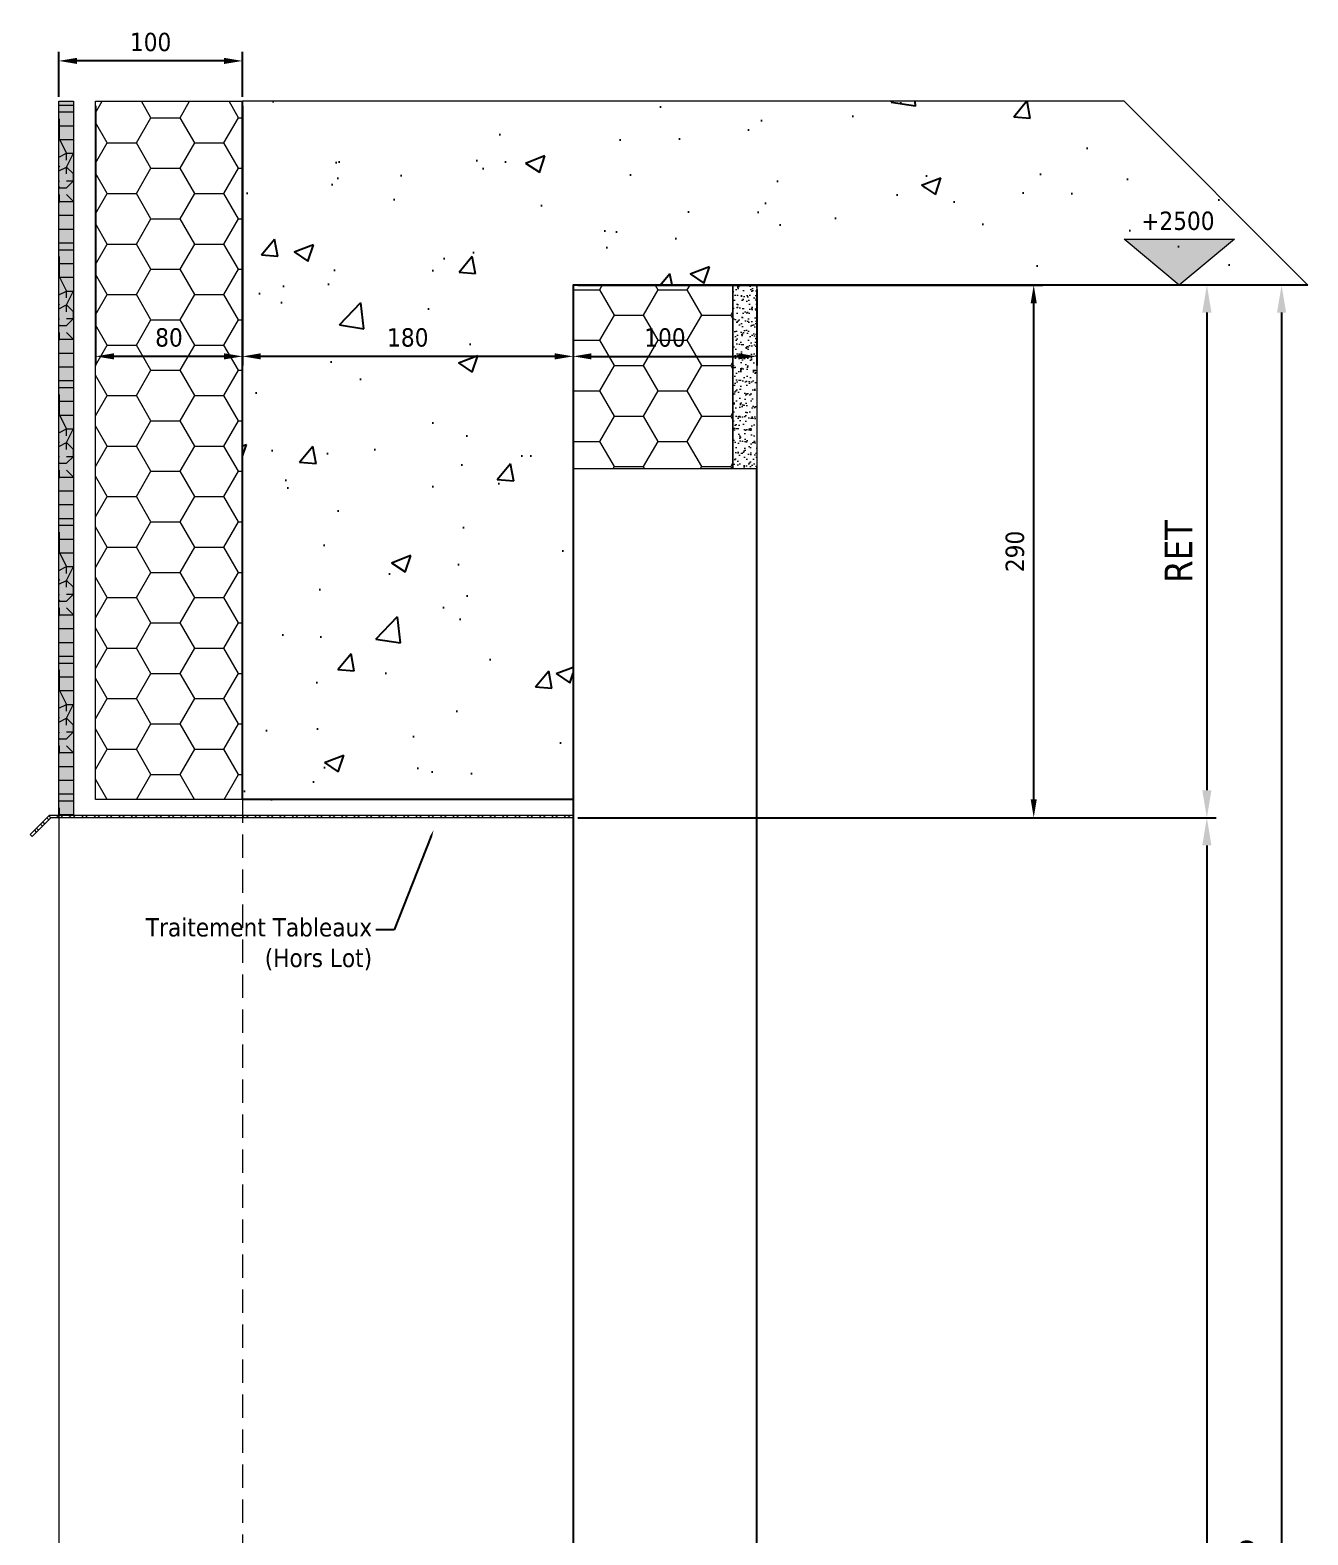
# Model space of a CAD drawing. Header units: millimetres. Extents: x -20000 to 230000, y -17405 to 24510.
# Drawn here: x 134704 to 135400, y 5814 to 6633 of the extents above; entities that cross this region are included whole.
import ezdxf
from ezdxf import colors
from ezdxf.entities.mleader import LeaderData, LeaderLine
from ezdxf.enums import TextEntityAlignment as Align
from ezdxf.math import Vec2, Vec3

# ---------------------------------------------------------------- set-up
doc = ezdxf.new("R2010")
doc.units = ezdxf.units.MM
doc.header["$PDMODE"] = 35
doc.header["$PDSIZE"] = 0.5
doc.linetypes.add('CACHE', pattern=[9.524999999999999, 6.35, -3.175])
doc.layers.get('0').update_dxf_attribs({"lineweight": 13})
doc.layers.get('Defpoints').update_dxf_attribs({"true_color": 0xc2a584})
doc.layers.add('0 - Invisible', color=43, linetype='Continuous', lineweight=0, plot=False)
for name, color, linetype, lineweight in [('1 - Aluminium', 150, 'Continuous', 13), ('1 - BETON', 251, 'Continuous', 25), ('1 - Bois', 44, 'Continuous', 13), ('1 - Cotation', 32, 'Continuous', 13), ('1 - INTERROMPU', 253, 'CACHE', 13), ('1 - Isolant', 132, 'Continuous', 13), ('1 - Platre', 252, 'Continuous', 13), ('1 - Texte', 7, 'Continuous', 13)]:
    doc.layers.add(name, color=color, linetype=linetype, lineweight=lineweight)
doc.layers.add('1 - Cache', color=7, linetype='Continuous', lineweight=0, true_color=0xffffff)
doc.styles.add('Texte Poralu', font='tahomabd.ttf')
doc.dimstyles.new('100 - 1000', dxfattribs={"dimtxt": 15, "dimasz": 15, "dimexe": 5, "dimexo": 2.5, "dimgap": 8, "dimtad": 1, "dimdec": 1, "dimtxsty": 'Texte Poralu', "dimcen": 10, "dimazin": 0, "dimtfac": 1, "dimtdec": 1, "dimtmove": 0, "dimatfit": 3, "dimfxl": 1, "dimarcsym": 0})
doc.dimstyles.new('30 - 1000', dxfattribs={"dimtxt": 10, "dimasz": 10, "dimexe": 5, "dimexo": 2.5, "dimgap": 5, "dimtad": 1, "dimdec": 1, "dimtxsty": 'Texte Poralu', "dimcen": 5, "dimazin": 0, "dimtfac": 1, "dimtdec": 1, "dimtmove": 0, "dimatfit": 3, "dimfxl": 1, "dimarcsym": 0})

# ---------------------------------------------------------------- blocks, each defined once
blk = doc.blocks.new('*U2020')
at = {"layer": '1 - Isolant'}
h = blk.add_hatch(dxfattribs=at)
h.set_pattern_fill('HONEY', color=256, scale=5)
h.set_pattern_definition([(0, (-58597.14088961186, -19387.49265059331), (23.8125, 13.748153225), [15.875, -31.75]), (120, (-58597.14088961186, -19387.49265059331), (-23.81249994797095, 13.74815331511695), [15.87499999999993, -31.74999999999986]), (59.99999999999999, (-58597.14088961186, -19387.49265059331), (5.202904551637744e-08, 27.49630654011694), [-31.75, 15.875])])
h.paths.add_polyline_path([(8.668011238488081e-11, -289.9999999999861), (87.00000000007212, -289.9999999999861), (86.99999999999818, -190), (-1.818989403545856e-12, -190)])
at = {"layer": '1 - Platre'}
h = blk.add_hatch(dxfattribs=at)
h.set_pattern_fill('AR-SAND', color=256, scale=0.1)
h.set_pattern_definition([(37.50000000000001, (-58597.14088961186, -19387.49265059331), (-0.1600031295984046, 4.894132373293424), [0, -3.860800000000001, 0, -4.318000000000001, 0, -4.1275]), (7.499999999999999, (-58597.14088961186, -19387.49265059331), (4.495232831380027, 7.168251005683543), [0, -2.0828, 0, -3.4798, 0, -1.3335]), (327.5, (-58600.26508961186, -19387.49265059331), (7.90992370241458, 0.01437184678545691), [0, -1.27, 0, -4.572, 0, -5.969]), (317.5, (-58600.26508961186, -19387.49265059331), (7.635564524722972, 2.229293232572162), [0, -0.635, 0, -2.9972, 0, -3.429])])
h.paths.add_polyline_path([(100.0000000000794, -289.9999999999861), (99.99999999999818, -190), (86.99999999999818, -190), (87.00000000007212, -289.9999999999861)])
at = {"layer": '0 - Invisible'}
for points in [[(8.668011238488081e-11, -289.9999999999861), (87.00000000007212, -289.9999999999861)], [(87.00000000007212, -289.9999999999861), (100.0000000000794, -289.9999999999861)]]:
    blk.add_lwpolyline(points, dxfattribs=at)
at = {"layer": '1 - Isolant'}
blk.add_lwpolyline([(87.00000000007212, -289.9999999999861), (86.99999999999818, -190), (-1.818989403545856e-12, -190), (8.668011238488081e-11, -289.9999999999861)], dxfattribs=at)
at = {"layer": '1 - Platre'}
blk.add_lwpolyline([(100.0000000000794, -289.9999999999861), (99.99999999999818, -190), (86.99999999999818, -190), (87.00000000007212, -289.9999999999861)], dxfattribs=at)
blk = doc.blocks.new('*U2021')
at = {"layer": '1 - Isolant'}
h = blk.add_hatch(dxfattribs=at)
h.set_pattern_fill('HONEY', color=256, scale=5, style=0)
h.set_pattern_definition([(0, (-80.00000000000003, 219.9999999999836), (23.8125, 13.748153225), [15.875, -31.75]), (120, (-80.00000000000003, 219.9999999999836), (-23.81249994797095, 13.74815331511695), [15.87499999999994, -31.74999999999989]), (59.99999999999999, (-80.00000000000003, 219.9999999999836), (5.202904551637744e-08, 27.49630654011694), [-31.75, 15.875])])
h.paths.add_polyline_path([(-80, 379.9999999999845), (2.326752072262422e-14, 379.9999999999845), (1.77635683940025e-15, -9.094947017729282e-13), (-80.00000000000003, -9.094947017729282e-13)])
at = {"layer": '0 - Invisible'}
blk.add_lwpolyline([(-80, 379.9999999999845), (2.326752072262422e-14, 379.9999999999845)], dxfattribs=at)
at = {"layer": '1 - Isolant'}
blk.add_lwpolyline([(2.326752072262422e-14, 379.9999999999845), (0, 0), (0, 0), (1.77635683940025e-15, -9.094947017729282e-13), (-80.00000000000003, -9.094947017729282e-13), (-80, 379.9999999999845)], dxfattribs=at)
blk = doc.blocks.new('*D2026')
at = {"layer": '1 - Cotation', "color": 0, "lineweight": -2, "transparency": 16777216}
for p, q in [((135002.5000245569, 6204.331641222816), (135350.0000245567, 6204.331641222816)), ((135345.0000245567, 6189.331641222816), (135345.0000245567, 5288.732209339331)), ((135102.6135438425, 5273.732209339331), (135350.0000245567, 5273.732209339331))]:
    blk.add_line(p, q, dxfattribs=at)
at = {"layer": '1 - Cotation', "color": 0, "transparency": 16777216}
for points in [[(135342.5000245567, 6189.331641222816), (135347.5000245567, 6189.331641222816), (135345.0000245567, 6204.331641222816)], [(135342.5000245567, 5288.732209339331), (135347.5000245567, 5288.732209339331), (135345.0000245567, 5273.732209339331)]]:
    blk.add_solid(points, dxfattribs=at)
at = {"layer": 'Defpoints', "color": 0, "transparency": 16777216}
for p in [(135000.0000245569, 6204.331641222816), (135100.1135438425, 5273.732209339331), (135345.0000245567, 5273.732209339331)]:
    blk.add_point(p, dxfattribs=at)
at = {"layer": '1 - Cotation', "color": 0, "transparency": 16777216, "insert": (135329.5000245567, 5739.031925281096), "char_height": 15, "attachment_point": 5, "rotation": 90, "style": 'Texte Poralu'}
blk.add_mtext('H', dxfattribs=at)
blk = doc.blocks.new('*D2027')
at = {"layer": '1 - Cotation', "color": 0, "lineweight": -2, "transparency": 16777216}
for p, q in [((135397.500024557, 6494.331641222816), (135380.667248154, 6494.331641222816)), ((135385.667248154, 6479.331641222816), (135385.667248154, 5108.73220933936)), ((135397.5000245568, 5093.73220933936), (135380.667248154, 5093.73220933936))]:
    blk.add_line(p, q, dxfattribs=at)
at = {"layer": '1 - Cotation', "color": 0, "transparency": 16777216}
for points in [[(135383.167248154, 6479.331641222816), (135388.167248154, 6479.331641222816), (135385.667248154, 6494.331641222816)], [(135383.167248154, 5108.73220933936), (135388.167248154, 5108.73220933936), (135385.667248154, 5093.73220933936)]]:
    blk.add_solid(points, dxfattribs=at)
at = {"layer": 'Defpoints', "color": 0, "transparency": 16777216}
for p in [(135400.000024557, 6494.331641222816), (135385.667248154, 5093.73220933936), (135400.0000245568, 5093.73220933936)]:
    blk.add_point(p, dxfattribs=at)
at = {"layer": '1 - Cotation', "color": 0, "transparency": 16777216, "insert": (135369.8952535267, 5794.03192528111), "char_height": 15, "attachment_point": 5, "rotation": 90, "style": 'Texte Poralu'}
blk.add_mtext('HSP', dxfattribs=at)
blk = doc.blocks.new('*U2019')
at = {"layer": '1 - BETON'}
h = blk.add_hatch(dxfattribs=at)
h.set_pattern_fill('CONCRETE', color=256, scale=15, style=0, pattern_type=2)
h.set_pattern_definition([(49.99999999999999, (119.9999999999999, -20.00000000001549), (107.589027390113, -9.412820247389266), [11.25, -123.75]), (355, (119.9999999999999, -20.00000000001549), (-20.81270004195, 112.8288200550018), [9, -99]), (100.4514, (128.965752, -20.78440100001549), (86.77640725710323, 103.415931309143), [9.5610285, -105.1713168]), (46.18420000000002, (119.9999999999999, 9.99999999998451), (160.0861572938467, -24.82785214935271), [16.87499999999985, -185.6249999999988]), (96.6356, (133.3405117499999, 7.9310039499845), (140.1994058323055, 146.1176806350663), [14.3415432, -157.75695]), (351.1842, (119.9999999999999, 9.99999999998451), (140.1992917700441, 146.1177901387987), [13.5, -148.5]), (21, (134.9999999999999, 2.49999999998451), (89.53605781776925, -60.39283359980082), [11.25, -123.75]), (326.0000000000001, (134.9999999999999, 2.49999999998451), (36.49729978823726, 108.772506757028), [9, -99]), (71.4514, (142.46133495, -2.532740900015483), (126.0333942872235, 48.37957450649286), [9.5610285, -105.1713168]), (37.50000000000001, (119.9999999999999, -20.00000000001549), (1.8239782975936, 49.93407807469672), [0, -97.8, 0, -100.5, 0, -99.375]), (7.499999999999999, (119.9999999999999, -20.00000000001549), (39.46043061632229, 59.16175678235403), [0, -57.3, 0, -95.55, 0, -37.875]), (327.5, (86.54999999999994, -20.00000000001549), (80.07336542586135, -3.383230760156963), [0, -37.5, 0, -117, 0, -155.25]), (317.5, (71.54999999999995, -20.00000000001549), (87.47792540135794, 15.01574734984766), [0, -48.75, 0, -77.69999999999999, 0, -110.25])])
h.paths.add_polyline_path([(400, 279.9999999999845), (300, 379.9999999999845), (-180, 379.9999999999845), (-180, 0), (0, 0), (0, 279.9999999999845)])
at = {"layer": '0 - Invisible'}
blk.add_lwpolyline([(400, 279.9999999999845), (300, 379.9999999999845), (-180, 379.9999999999845)], dxfattribs=at)
at = {"layer": '1 - BETON'}
blk.add_lwpolyline([(400, 279.9999999999845), (0, 279.9999999999845), (0, 0), (-180, 0), (-180, 379.9999999999845)], dxfattribs=at)
blk = doc.blocks.new('*D2028')
at = {"layer": '1 - Cotation', "color": 0, "lineweight": -2, "transparency": 16777216}
for p, q in [((135000.0000245568, 6491.831641222801), (135000.0000245568, 6450.505853438952)), ((135100.000024557, 6491.831641222801), (135100.000024557, 6450.505853438952)), ((135010.0000245568, 6455.505853438952), (135090.000024557, 6455.505853438952))]:
    blk.add_line(p, q, dxfattribs=at)
at = {"layer": '1 - Cotation', "color": 0, "transparency": 16777216}
for points in [[(135010.0000245568, 6457.172520105619), (135010.0000245568, 6453.839186772285), (135000.0000245568, 6455.505853438952)], [(135090.000024557, 6457.172520105619), (135090.000024557, 6453.839186772285), (135100.000024557, 6455.505853438952)]]:
    blk.add_solid(points, dxfattribs=at)
at = {"layer": 'Defpoints', "color": 0, "transparency": 16777216}
for p in [(135000.0000245568, 6494.331641222801), (135100.000024557, 6494.331641222801), (135100.000024557, 6455.505853438952)]:
    blk.add_point(p, dxfattribs=at)
at = {"layer": '1 - Cotation', "color": 0, "transparency": 16777216, "insert": (135050.0000245569, 6465.710688898992), "char_height": 10, "attachment_point": 5, "style": 'Texte Poralu'}
blk.add_mtext('100', dxfattribs=at)
blk = doc.blocks.new('*D2036')
at = {"layer": '1 - Cotation', "color": 0, "lineweight": -2, "transparency": 16777216}
for p, q in [((134820.0000245569, 6591.8316412228), (134820.0000245569, 6450.505853438954)), ((135000.0000245568, 6491.831641222801), (135000.0000245568, 6450.505853438954)), ((134990.0000245568, 6455.505853438954), (134830.0000245569, 6455.505853438954))]:
    blk.add_line(p, q, dxfattribs=at)
at = {"layer": '1 - Cotation', "color": 0, "transparency": 16777216}
for points in [[(134830.0000245569, 6457.172520105621), (134830.0000245569, 6453.839186772287), (134820.0000245569, 6455.505853438954)], [(134990.0000245568, 6457.172520105621), (134990.0000245568, 6453.839186772287), (135000.0000245568, 6455.505853438954)]]:
    blk.add_solid(points, dxfattribs=at)
at = {"layer": 'Defpoints', "color": 0, "transparency": 16777216}
for p in [(134820.0000245569, 6594.3316412228), (135000.0000245568, 6494.331641222801), (134820.0000245569, 6455.505853438954)]:
    blk.add_point(p, dxfattribs=at)
at = {"layer": '1 - Cotation', "color": 0, "transparency": 16777216, "insert": (134910.0000245569, 6465.734194607523), "char_height": 10, "attachment_point": 5, "style": 'Texte Poralu'}
blk.add_mtext('180', dxfattribs=at)
blk = doc.blocks.new('*D2029')
at = {"layer": '1 - Cotation', "color": 0, "lineweight": -2, "transparency": 16777216}
for p, q in [((135397.5000245569, 6494.331641222801), (135340.0000245567, 6494.331641222801)), ((135345.0000245567, 6479.331641222801), (135345.0000245567, 6219.331641222816)), ((135002.5000245569, 6204.331641222816), (135350.0000245567, 6204.331641222816))]:
    blk.add_line(p, q, dxfattribs=at)
at = {"layer": '1 - Cotation', "color": 0, "transparency": 16777216}
for points in [[(135342.5000245567, 6479.331641222801), (135347.5000245567, 6479.331641222801), (135345.0000245567, 6494.331641222801)], [(135342.5000245567, 6219.331641222816), (135347.5000245567, 6219.331641222816), (135345.0000245567, 6204.331641222816)]]:
    blk.add_solid(points, dxfattribs=at)
at = {"layer": 'Defpoints', "color": 0, "transparency": 16777216}
for p in [(135400.0000245569, 6494.331641222801), (135000.0000245569, 6204.331641222816), (135345.0000245567, 6204.331641222816)]:
    blk.add_point(p, dxfattribs=at)
at = {"layer": '1 - Cotation', "color": 0, "transparency": 16777216, "insert": (135329.5000245567, 6349.331641222831), "char_height": 15, "attachment_point": 5, "rotation": 90, "style": 'Texte Poralu'}
blk.add_mtext('RET', dxfattribs=at)
blk = doc.blocks.new('*U474')
blk.add_hatch(color=256).paths.add_polyline_path([(-70, 0), (-100, 25), (-40, 25)])
blk.add_line((0, 0), (-95, 0))
blk.add_lwpolyline([(-70, 0), (-100, 25), (-40, 25), (-70, 0)])
at = {"style": 'Texte Poralu'}
blk.add_attdef('HAUTEUR', text='', height=10, dxfattribs=at).set_placement((-70, 34.99999999999997), align=Align.MIDDLE_CENTER)
blk = doc.blocks.new('*D2037')
at = {"layer": 'Defpoints', "color": 0, "lineweight": -2, "transparency": 16777216}
for p, q in [((135002.5000245569, 6494.3316412228), (135255.7423347312, 6494.3316412228)), ((135250.7423347312, 6214.331641222816), (135250.7423347312, 6484.3316412228)), ((135002.5000245569, 6204.331641222816), (135255.7423347312, 6204.331641222816))]:
    blk.add_line(p, q, dxfattribs=at)
at = {"layer": 'Defpoints', "color": 0, "transparency": 16777216}
for p in [(135000.0000245569, 6494.3316412228), (135250.7423347312, 6494.3316412228), (135000.0000245569, 6204.331641222816)]:
    blk.add_point(p, dxfattribs=at)
for points in [[(135249.0756680646, 6484.3316412228), (135252.4090013979, 6484.3316412228), (135250.7423347312, 6494.3316412228)], [(135249.0756680646, 6214.331641222816), (135252.4090013979, 6214.331641222816), (135250.7423347312, 6204.331641222816)]]:
    blk.add_solid(points, dxfattribs=at)
at = {"layer": 'Defpoints', "color": 0, "transparency": 16777216, "insert": (135240.5374992712, 6349.33164122283), "char_height": 10, "attachment_point": 5, "rotation": 90, "style": 'Texte Poralu'}
blk.add_mtext('290', dxfattribs=at)
blk = doc.blocks.new('*D2038')
at = {"layer": '1 - Cotation', "color": 0, "lineweight": -2, "transparency": 16777216}
for p, q in [((134740.0000245569, 6591.8316412228), (134740.0000245569, 6450.505853438954)), ((134820.0000245569, 6591.8316412228), (134820.0000245569, 6450.505853438954)), ((134810.0000245569, 6455.505853438954), (134750.0000245569, 6455.505853438954))]:
    blk.add_line(p, q, dxfattribs=at)
at = {"layer": '1 - Cotation', "color": 0, "transparency": 16777216}
for points in [[(134750.0000245569, 6457.172520105621), (134750.0000245569, 6453.839186772287), (134740.0000245569, 6455.505853438954)], [(134810.0000245569, 6457.172520105621), (134810.0000245569, 6453.839186772287), (134820.0000245569, 6455.505853438954)]]:
    blk.add_solid(points, dxfattribs=at)
at = {"layer": 'Defpoints', "color": 0, "transparency": 16777216}
for p in [(134740.0000245569, 6594.3316412228), (134820.0000245569, 6594.3316412228), (134740.0000245569, 6455.505853438954)]:
    blk.add_point(p, dxfattribs=at)
at = {"layer": '1 - Cotation', "color": 0, "transparency": 16777216, "insert": (134780.0000245569, 6465.734194607523), "char_height": 10, "attachment_point": 5, "style": 'Texte Poralu'}
blk.add_mtext('80', dxfattribs=at)
blk = doc.blocks.new('*D2030')
at = {"layer": '1 - Cotation', "color": 0, "lineweight": -2, "transparency": 16777216}
for p, q in [((134720.0000245569, 6596.8316412228), (134720.0000245569, 6621.338765349062)), ((134820.0000245569, 6596.831641222799), (134820.0000245569, 6621.338765349062)), ((134810.0000245569, 6616.338765349062), (134730.0000245569, 6616.338765349062))]:
    blk.add_line(p, q, dxfattribs=at)
at = {"layer": '1 - Cotation', "color": 0, "transparency": 16777216}
for points in [[(134730.0000245569, 6618.005432015729), (134730.0000245569, 6614.672098682395), (134720.0000245569, 6616.338765349062)], [(134810.0000245569, 6618.005432015729), (134810.0000245569, 6614.672098682395), (134820.0000245569, 6616.338765349062)]]:
    blk.add_solid(points, dxfattribs=at)
at = {"layer": 'Defpoints', "color": 0, "transparency": 16777216}
for p in [(134720.0000245569, 6616.338765349062), (134720.0000245569, 6594.3316412228), (134820.0000245569, 6594.331641222799)]:
    blk.add_point(p, dxfattribs=at)
at = {"layer": '1 - Cotation', "color": 0, "transparency": 16777216, "insert": (134770.0000245569, 6626.543600809102), "char_height": 10, "attachment_point": 5, "style": 'Texte Poralu'}
blk.add_mtext('100', dxfattribs=at)
blk = doc.blocks.new('*U831')
at = {"layer": '1 - Aluminium'}
h = blk.add_hatch(dxfattribs=at)
h.set_pattern_fill('ANSI32', color=256, scale=0.5, angle=90, style=0)
h.set_pattern_definition([(135, (-295.6066017177927, -10.16726188958273), (-3.367596045400933, -3.367596045400933), []), (135, (-295.6066017177927, -7.922196889579936), (-3.367596045400933, -3.367596045400933), [])])
edge = h.paths.add_edge_path()
edge.add_line((0, 1.5), (0, 0))
edge.add_line((0, 0), (-284.3786796564291, 0))
edge.add_line((-284.3786796564291, 0), (-294.5459415460118, -10.16726188958273))
edge.add_line((-294.5459415460118, -10.16726188958273), (-295.6066017177927, -9.106601717801821))
edge.add_line((-295.6066017177927, -9.106601717801821), (-285.43933982821, 1.06066017178091))
edge.add_arc((-284.378679656431, -7.696066006701585e-13), 1.500000000000757, 89.99999999992838, 134.9999999999286, ccw=False)
edge.add_line((-284.3786796564291, 1.5), (0, 1.5))
blk.add_lwpolyline([(0, 1.5), (0, 0), (0, 0, -0.414213562373095), (0, 0), (-284.3786796564291, 0), (-294.5459415460118, -10.16726188958273), (-295.6066017177927, -9.106601717801821), (-285.43933982821, 1.06066017178091, -0.198912367379658), (-284.3786796564291, 1.5), (0, 1.5)], format="xyb", close=True, dxfattribs=at)
blk = doc.blocks.new('*U2022')
at = {"layer": '1 - Bois'}
h = blk.add_hatch(dxfattribs=at)
h.set_pattern_fill('352', color=256, scale=75, style=0, pattern_type=2)
h.set_pattern_definition([(0, (389.7499999999845, -17), (75, 75), [22.5, -52.5]), (0, (389.7499999999845, -13.25), (75, 75), [22.5, -52.5]), (0, (393.4999999999845, -5.75), (75, 75), [15, -60]), (0, (397.2499999999845, 1.75), (75, 75), [11.25, -63.75]), (0, (397.2499999999845, 9.25), (75, 75), [7.5, -67.5]), (0, (378.4999999999845, 16.75), (75, 75), [3.75, -18.75, 3.75, -48.75]), (0, (389.7499999999845, 20.5), (75, 75), [3.75, -30, 11.25, -30]), (0, (404.7499999999845, 24.25), (75, 75), [3.75, -3.75, 3.75, -63.75]), (0, (400.9999999999845, 28), (75, 75), [3.75, -71.25]), (0, (397.2499999999845, 35.5), (75, 75), [11.25, -63.75]), (0, (397.2499999999845, 43), (75, 75), [15, -60]), (0, (393.4999999999845, 50.5), (75, 75), [18.75, -22.5, 3.75, -30]), (90, (363.4999999999845, 5.5), (-74.99999999999999, 75), [3.75, -7.5, 18.75, -45]), (90, (367.2499999999845, 13), (-74.99999999999999, 75), [3.75, -3.75, 11.25, -56.25]), (90, (370.9999999999845, 43), (-74.99999999999999, 75), [7.5, -67.5]), (90, (374.7499999999845, 13), (-74.99999999999999, 75), [15, -22.5, 3.75, -33.75]), (90, (378.4999999999845, 54.25), (-74.99999999999999, 75), [3.75, -71.25]), (90, (382.2499999999845, 16.75), (-74.99999999999999, 75), [11.25, -63.75]), (90, (389.7499999999845, 20.5), (-74.99999999999999, 75), [7.5, -67.5]), (90, (397.2499999999845, 20.5), (-74.99999999999999, 75), [3.75, -11.25, 11.25, -48.75]), (90, (400.9999999999845, 24.25), (-74.99999999999999, 75), [3.75, -71.25]), (90, (404.7499999999845, 9.25), (-74.99999999999999, 75), [10.5, -64.5]), (90, (408.4999999999845, -5.75), (-74.99999999999999, 75), [7.5, -67.5]), (90, (415.9999999999845, 24.25), (-74.99999999999999, 75), [3.75, -71.25]), (90, (423.4999999999845, 20.5), (-74.99999999999999, 75), [11.25, -63.75]), (90, (430.9999999999845, 20.5), (-74.99999999999999, 75), [11.25, -63.75]), (45, (419.7499999999845, -9.5), (8.326672684688674e-15, 75.00000000142686), [5.30325, -5.30325, 5.30325, -90.15626715]), (45, (404.7499999999845, 9.25), (8.326672684688674e-15, 75.00000000142686), [10.6065, -95.45951715]), (45, (374.7499999999845, 46.75), (8.326672684688674e-15, 75.00000000142686), [10.6065, -95.45951715]), (45, (389.7499999999845, 28), (8.326672684688674e-15, 75.00000000142686), [10.6065, -95.45951715]), (45, (393.4999999999845, 13), (8.326672684688674e-15, 75.00000000142686), [10.6065, -95.45951715]), (45, (415.9999999999845, -2), (8.326672684688674e-15, 75.00000000142686), [10.6065, -95.45951715]), (45, (408.4999999999845, 1.75), (8.326672684688674e-15, 75.00000000142686), [15.9099, -90.15611715]), (45, (385.9999999999845, 35.5), (8.326672684688674e-15, 75.00000000142686), [5.30325, -100.76276715]), (45, (382.2499999999845, 43), (8.326672684688674e-15, 75.00000000142686), [5.30325, -100.76276715]), (45, (412.2499999999845, 43), (8.326672684688674e-15, 75.00000000142686), [5.30325, -100.76276715]), (45, (382.2499999999845, 5.5), (8.326672684688674e-15, 75.00000000142686), [5.30325, -100.76276715]), (45, (423.4999999999845, 31.75), (8.326672684688674e-15, 75.00000000142686), [5.30325, -100.76276715]), (45, (397.2499999999845, 24.25), (8.326672684688674e-15, 75.00000000142686), [5.30325, -100.76276715]), (45, (404.7499999999845, 31.75), (8.326672684688674e-15, 75.00000000142686), [5.30325, -100.76276715]), (135, (400.9999999999845, 16.75), (-75.00000000142686, 8.326672684688674e-15), [5.30325, -5.30325, 15.9099, -79.54961714999999]), (135, (412.2499999999845, 16.75), (-75.00000000142686, 8.326672684688674e-15), [5.30325, -100.76276715]), (135, (412.2499999999845, -9.5), (-75.00000000142686, 8.326672684688674e-15), [5.30325, -100.76276715]), (135, (397.2499999999845, 9.25), (-75.00000000142686, 8.326672684688674e-15), [5.30325, -100.76276715]), (135, (408.4999999999845, 24.25), (-75.00000000142686, 8.326672684688674e-15), [5.30325, -100.76276715]), (135, (389.7499999999845, 5.5), (-75.00000000142686, 8.326672684688674e-15), [5.30325, -100.76276715]), (135, (419.7499999999845, 5.5), (-75.00000000142686, 8.326672684688674e-15), [5.30325, -100.76276715]), (135, (367.2499999999845, -17), (-75.00000000142686, 8.326672684688674e-15), [5.30325, -100.76276715]), (135, (370.9999999999845, -13.25), (-75.00000000142686, 8.326672684688674e-15), [10.6065, -95.45951715]), (135, (374.7499999999845, -9.5), (-75.00000000142686, 8.326672684688674e-15), [10.6065, -95.45951715]), (135, (382.2499999999845, -9.5), (-75.00000000142686, 8.326672684688674e-15), [10.6065, -95.45951715]), (135, (385.9999999999845, -2), (-75.00000000142686, 8.326672684688674e-15), [10.6065, -95.45951715]), (135, (415.9999999999845, 28), (-75.00000000142686, 8.326672684688674e-15), [10.6065, -95.45951715]), (135, (430.9999999999845, -9.5), (-75.00000000142686, 8.326672684688674e-15), [10.6065, -95.45951715]), (135, (434.7499999999845, 50.5), (-75.00000000142686, 8.326672684688674e-15), [10.6065, -95.45951715]), (135, (434.7499999999845, 43), (-75.00000000142686, 8.326672684688674e-15), [10.6065, -95.45951715]), (135, (427.2499999999845, 39.25), (-75.00000000142686, 8.326672684688674e-15), [10.6065, -95.45951715]), (135, (374.7499999999845, 39.25), (-75.00000000142686, 8.326672684688674e-15), [15.9099, -90.15611715]), (135, (423.4999999999845, 31.75), (-75.00000000142686, 8.326672684688674e-15), [15.9099, -90.15611715]), (26.56505119999999, (382.2499999999845, 54.25), (75.00000000000706, 3.000483611570459e-08), [8.385, -159.320098275]), (26.56505119999999, (382.2499999999845, 16.75), (75.00000000000706, 3.000483611570459e-08), [8.385, -159.320098275]), (26.56505119999999, (389.7499999999845, 39.25), (75.00000000000706, 3.000483611570459e-08), [8.385, -159.320098275]), (26.56505119999999, (412.2499999999845, -13.25), (75.00000000000706, 3.000483611570459e-08), [8.385, -159.320098275]), (26.56505119999999, (408.4999999999845, -5.75), (75.00000000000706, 3.000483611570459e-08), [8.385, -159.320098275]), (26.56505119999999, (385.9999999999845, 9.25), (75.00000000000706, 3.000483611570459e-08), [8.385, -159.320098275]), (26.56505119999999, (385.9999999999845, 46.75), (75.00000000000706, 3.000483611570459e-08), [8.385, -159.320098275]), (26.56505119999999, (408.4999999999845, 24.25), (75.00000000000706, 3.000483611570459e-08), [16.77, -150.935098275]), (63.43494882, (408.4999999999845, 35.5), (3.824898731075166e-09, 75.00000000000705), [8.384999999999978, -159.3200982749996]), (63.43494882, (419.7499999999845, 13), (3.824898731075166e-09, 75.00000000000705), [8.384999999999978, -159.3200982749996]), (63.43494882, (382.2499999999845, 28), (3.824898731075166e-09, 75.00000000000705), [8.384999999999978, -159.3200982749996]), (63.43494882, (367.2499999999845, 31.75), (3.824898731075166e-09, 75.00000000000705), [8.384999999999978, -159.3200982749996]), (63.43494882, (412.2499999999845, 16.75), (3.824898731075166e-09, 75.00000000000705), [8.384999999999978, -159.3200982749996]), (63.43494882, (404.7499999999845, 16.75), (3.824898731075166e-09, 75.00000000000705), [8.384999999999978, -159.3200982749996]), (63.43494882, (374.7499999999845, 28), (3.824898731075166e-09, 75.00000000000705), [16.76999999999996, -150.9350982749997]), (63.43494882, (430.9999999999845, 1.75), (3.824898731075166e-09, 75.00000000000705), [16.76999999999996, -150.9350982749997]), (63.43494882, (423.4999999999845, 5.5), (3.824898731075166e-09, 75.00000000000705), [16.76999999999996, -150.9350982749997]), (116.5650512, (363.4999999999845, -5.75), (-3.000486109572265e-08, 75.00000000000705), [8.384999999999978, -159.3200982749996]), (116.5650512, (363.4999999999845, 35.5), (-3.000486109572265e-08, 75.00000000000705), [8.384999999999978, -159.3200982749996]), (116.5650512, (378.4999999999845, -17), (-3.000486109572265e-08, 75.00000000000705), [8.384999999999978, -159.3200982749996]), (116.5650512, (370.9999999999845, 50.5), (-3.000486109572265e-08, 75.00000000000705), [8.384999999999978, -159.3200982749996]), (116.5650512, (378.4999999999845, 5.5), (-3.000486109572265e-08, 75.00000000000705), [8.384999999999978, -159.3200982749996]), (116.5650512, (393.4999999999845, 13), (-3.000486109572265e-08, 75.00000000000705), [8.384999999999978, -159.3200982749996]), (116.5650512, (400.9999999999845, 28), (-3.000486109572265e-08, 75.00000000000705), [8.384999999999978, -159.3200982749996]), (116.5650512, (367.2499999999845, -2), (2.408598827469133e-05, 75.00001205800363), [8.384999999999978, -159.3200982749996]), (116.5650512, (385.9999999999845, 9.25), (-3.000486109572265e-08, 75.00000000000705), [8.384999999999978, -159.3200982749996]), (116.5650512, (408.4999999999845, 1.75), (-3.000486109572265e-08, 75.00000000000705), [8.384999999999978, -159.3200982749996]), (116.5650512, (415.9999999999845, 9.25), (-3.000486109572265e-08, 75.00000000000705), [8.384999999999978, -159.3200982749996]), (116.5650512, (430.9999999999845, 31.75), (-3.000486109572265e-08, 75.00000000000705), [8.384999999999978, -159.3200982749996]), (116.5650512, (374.7499999999845, 54.25), (-3.000486109572265e-08, 75.00000000000705), [8.384999999999978, -159.3200982749996]), (116.5650512, (363.4999999999845, 50.5), (-3.000486109572265e-08, 75.00000000000705), [16.76999999999996, -150.9350982749997]), (116.5650512, (374.7499999999845, -2), (-3.000486109572265e-08, 75.00000000000705), [16.76999999999996, -150.9350982749997]), (153.43494882, (363.4999999999845, -13.25), (-75.00000000000705, 3.82492371109322e-09), [8.385, -159.320098275]), (153.43494882, (427.2499999999845, -17), (-75.00000000000705, 3.82492371109322e-09), [8.385, -159.320098275]), (153.43494882, (423.4999999999845, 20.5), (-75.00000000000705, 3.82492371109322e-09), [8.385, -159.320098275]), (153.43494882, (393.4999999999845, -5.75), (-75.00000000000705, 3.82492371109322e-09), [8.385, -159.320098275]), (153.43494882, (389.7499999999845, -13.25), (-75.00000000000705, 3.82492371109322e-09), [8.385, -159.320098275]), (153.43494882, (397.2499999999845, 1.75), (-75.00000000000705, 3.82492371109322e-09), [8.385, -159.320098275]), (153.43494882, (419.7499999999845, 46.75), (-75.00000000000705, 3.82492371109322e-09), [8.385, -159.320098275]), (153.43494882, (427.2499999999845, 50.5), (-75.00000000000705, 3.82492371109322e-09), [16.77, -150.935098275])])
h.paths.add_polyline_path([(0, 0), (388.4999999999845, 0), (388.4999999999845, 8), (0, 8)])
at = {"layer": '1 - Cache'}
h = blk.add_hatch(color=256, dxfattribs=at)
h.dxf.hatch_style = 2
h.paths.add_polyline_path([(0, 0), (388.4999999999845, 0), (388.4999999999845, 8), (0, 8)])
at = {"layer": '1 - Bois'}
blk.add_lwpolyline([(0, 0), (388.4999999999845, 0), (388.4999999999845, 8), (0, 8)], close=True, dxfattribs=at)

msp = doc.modelspace()

# ---------------------------------------------------------------- linework, layer by layer
at = {"layer": '1 - BETON', "ltscale": 2}
msp.add_line((135100.1135438425, 5273.732209339331), (135100.0000245569, 6394.331641222816), dxfattribs=at)
msp.add_lwpolyline([(135000.0000245569, 6214.331641222816), (135000.1133959123, 5273.732209339331), (135000.1133959124, 5273.732209339331)], dxfattribs=at)
at = {"layer": '1 - Bois'}
msp.add_line((134720.0000245569, 6205.831641222816), (134720.000024557, 5023.732209339208), dxfattribs=at)
at = {"layer": '1 - INTERROMPU', "ltscale": 2}
msp.add_line((134820.0000245569, 6214.331641222815), (134820.0000245568, 5023.732209339063), dxfattribs=at)

# ---------------------------------------------------------------- block references
at = {"xscale": -1}
for name, p, rotation in [('*U2022', (134720.0000245569, 6205.831641222816), 270), ('*U2020', (135000.0000245569, 6204.331641222816), 180)]:
    msp.add_blockref(name, p, dxfattribs=dict(at, rotation=rotation))
for name, p in [('*U2021', (134820.0000245569, 6214.331641222816)), ('*U2019', (135000.0000245569, 6214.331641222816)), ('*U831', (135000.0000245569, 6204.331641222816))]:
    msp.add_blockref(name, p)
at = {"layer": '1 - Cotation'}
ref = msp.add_blockref('*U474', (135400.0000245569, 6494.331641222801), dxfattribs=at)
ref.add_attrib('HAUTEUR', '+2500', dxfattribs={"layer": '0', "height": 10, "style": 'Texte Poralu'}).set_placement((135329.2209782171, 6529.331641222801), align=Align.MIDDLE_CENTER)

# ---------------------------------------------------------------- dimensions: what is measured, and where the dimension line sits
for base, p1, p2, picture, middle in [((134720.0000245569, 6616.338765349062), (134820.0000245569, 6594.331641222799), (134720.0000245569, 6594.3316412228), '*D2030', (134770.0000245569, 6626.543600809102)), ((134740.0000245569, 6455.505853438954), (134820.0000245569, 6594.3316412228), (134740.0000245569, 6594.3316412228), '*D2038', (134780.0000245569, 6465.734194607523)), ((134820.0000245569, 6455.505853438954), (135000.0000245568, 6494.331641222801), (134820.0000245569, 6594.3316412228), '*D2036', (134910.0000245569, 6465.734194607523)), ((135100.000024557, 6455.505853438952), (135000.0000245568, 6494.331641222801), (135100.000024557, 6494.331641222801), '*D2028', (135050.0000245569, 6465.710688898992))]:
    dim = msp.add_linear_dim(base=base, p1=p1, p2=p2, dimstyle='30 - 1000', dxfattribs=at)
    dim.commit()
    dim.dimension.update_dxf_attribs({"geometry": picture, "text_midpoint": middle})
for base, p1, p2, angle, text, picture, middle in [((135345.0000245567, 6204.331641222816), (135400.0000245569, 6494.331641222801), (135000.0000245569, 6204.331641222816), 270, 'RET', '*D2029', (135329.5000245567, 6349.331641222831)), ((135385.667248154, 5093.73220933936), (135400.000024557, 6494.331641222816), (135400.0000245568, 5093.73220933936), 90, 'HSP', '*D2027', (135369.8952535267, 5794.03192528111)), ((135345.0000245567, 5273.732209339331), (135000.0000245569, 6204.331641222816), (135100.1135438425, 5273.732209339331), 90, 'H', '*D2026', (135329.5000245567, 5739.031925281096))]:
    dim = msp.add_linear_dim(base=base, p1=p1, p2=p2, angle=angle, text=text, dimstyle='100 - 1000', dxfattribs=at)
    dim.commit()
    dim.dimension.update_dxf_attribs({"geometry": picture, "text_midpoint": middle})
at = {"layer": 'Defpoints'}
dim = msp.add_linear_dim(base=(135250.7423347312, 6494.3316412228), p1=(135000.0000245569, 6204.331641222816), p2=(135000.0000245569, 6494.3316412228), angle=90, dimstyle='30 - 1000', dxfattribs=at)
dim.commit()
dim.dimension.update_dxf_attribs({"geometry": '*D2037', "text_midpoint": (135240.5374992712, 6349.33164122283)})

# ---------------------------------------------------------------- leaders
at = {"layer": '1 - Texte'}
ml = msp.add_multileader_mtext('Standard', dxfattribs=at)
ml.set_content('Traitement Tableaux\\P(Hors Lot)', color=256, style='Texte Poralu')
ml.set_leader_properties()
ml.build(insert=Vec2(0, 0))
ml.multileader.update_dxf_attribs({"dogleg_length": 10})
ctx = ml.context
ctx.base_point, ctx.char_height, ctx.plane_origin = Vec3(134745.0622083327, 6143.358987537038), 10, Vec3(134831.7986275394, 6081.886976275684)
ctx.text_align_type = 2
notes = []
notes.append((ctx, [(0, (1, 1, 0), (134902.5880646121, 6143.358987537038), (-1, 0), 10, [(0, [(134924.0245144974, 6197.631605618664)], 0, [])])]))
ctx.mtext.insert, ctx.mtext.alignment, ctx.mtext.flow_direction = Vec3(134890.5880646121, 6149.7424663819), 3, 5
for ctx, leaders in notes:
    for number, flags, end, landing, length, lines in leaders:
        leader = LeaderData()
        leader.index, (leader.has_last_leader_line, leader.has_dogleg_vector, leader.attachment_direction) = number, flags
        leader.last_leader_point, leader.dogleg_vector, leader.dogleg_length = Vec3(end), Vec3(landing), length
        for number, points, colour, breaks in lines:
            line = LeaderLine()
            line.index, line.vertices, line.color, line.breaks = number, Vec3.list(points), colors.encode_raw_color(colour), breaks
            leader.lines.append(line)
        ctx.leaders.append(leader)

doc.saveas('drawing.dxf')
